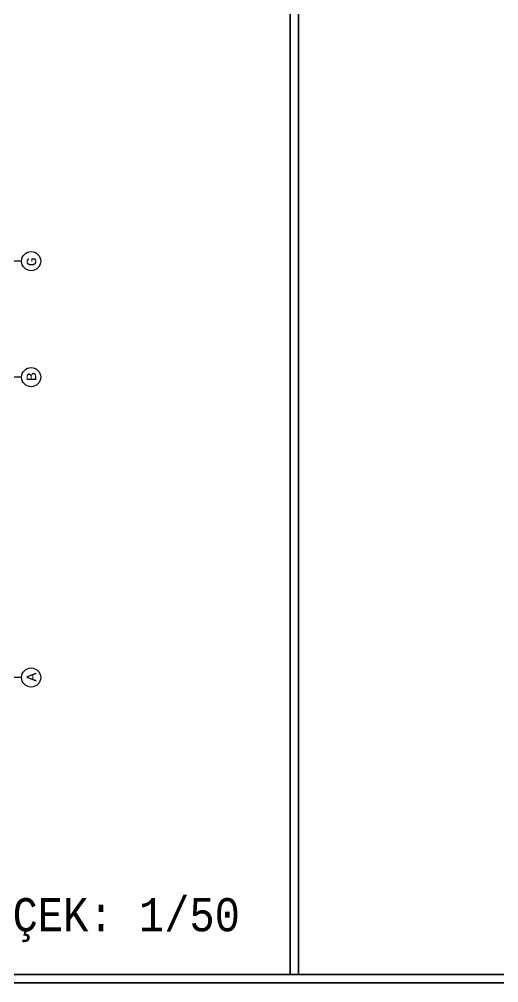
# Model space of a CAD drawing. Header units: inches. Extents: x -7543 to -822, y 102837 to 190349.
# Drawn here: x -829.2079 to -828.9764, y 102836.6651 to 102837.1302 of the extents above; entities that cross this region are included whole.
import ezdxf

# ---------------------------------------------------------------- set-up
doc = ezdxf.new("R2010")
doc.units = ezdxf.units.IN
doc.header["$MEASUREMENT"] = 0
doc.linetypes.add('DASHDOTX2', pattern=[2, 1, -0.5, 0, -0.5])
doc.layers.add('AKS', color=1, linetype='Continuous', lineweight=25)
doc.layers.add('YAZI', color=7, linetype='Continuous', lineweight=25)
doc.layers.add('DUVAR', color=7, linetype='Continuous', lineweight=35, true_color=0xfc4642)
doc.styles.add('ISIM', font='monos.ttf', dxfattribs={"width": 1.1, "height": 200})

msp = doc.modelspace()

# ---------------------------------------------------------------- linework, layer by layer
at = {"layer": 'AKS', "linetype": 'DASHDOTX2', "ltscale": 10}
for p, q in [((-829.20679, 102837.01343), (-829.5774, 102837.01343)), ((-829.20679, 102836.95743), (-829.5774, 102836.95743)), ((-829.20679, 102836.81243), (-829.5774, 102836.81243))]:
    msp.add_line(p, q, dxfattribs=at)
at = {"layer": 'AKS', "color": 0}
for centre in [(-829.20217, 102837.01343), (-829.20217, 102836.95743), (-829.20217, 102836.81243)]:
    msp.add_circle(centre, 0.00462, dxfattribs=at)
at = {"layer": 'DUVAR'}
for p, q in [((-829.07704, 102836.66908), (-829.07704, 102837.43546)), ((-829.07304, 102836.66908), (-829.07304, 102837.43546)), ((-837.60107, 102836.66908), (-821.99356, 102836.66908)), ((-837.60507, 102836.66508), (-821.98956, 102836.66508))]:
    msp.add_line(p, q, dxfattribs=at)

# ---------------------------------------------------------------- texts
at = {"layer": 'AKS', "style": 'ISIM', "width": 1.1}
for s, p in [('G', (-829.19972, 102837.01093)), ('B', (-829.19972, 102836.95548)), ('A', (-829.19972, 102836.81048))]:
    msp.add_text(s, height=0.00462, rotation=90, dxfattribs=at).set_placement(p)
at = {"layer": 'YAZI', "style": 'ISIM', "width": 0.9}
msp.add_text('B-BLOK TERAS KAT PLANI ÖLÇEK: 1/50', height=0.016, dxfattribs=at).set_placement((-829.51616, 102836.68992, -0.002))

doc.saveas('drawing.dxf')
